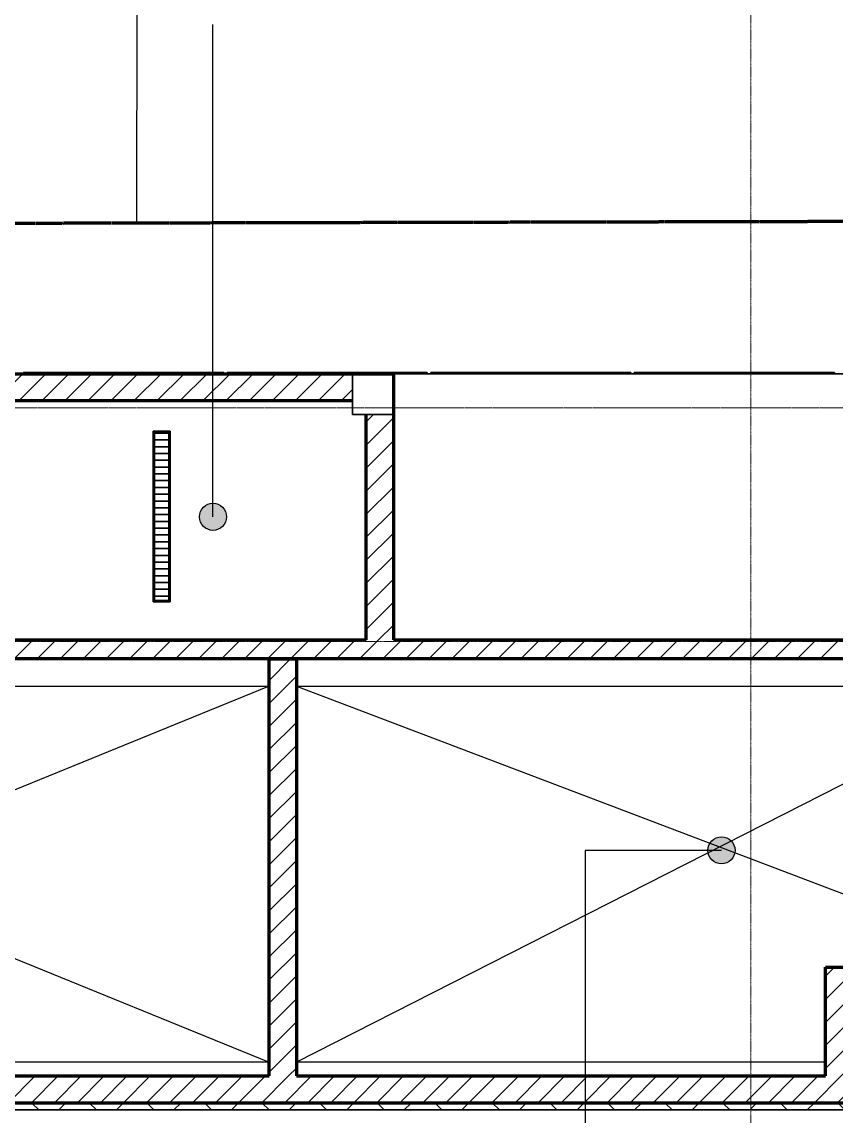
# Model space of a CAD drawing. Header units: millimetres. Extents: x -915437 to -840849, y -5243 to 29956.
# Drawn here: x -875455 to -869455, y 12756 to 20814 of the extents above; entities that cross this region are included whole.
import ezdxf

# ---------------------------------------------------------------- set-up
doc = ezdxf.new("R2010")
doc.units = ezdxf.units.MM
for name, pattern in [('DPA_Grid _ Level 100', [10, 5.5, -1.6, 1.3, -1.6]), ('DPA_Hidden 100', [7.2, 4.7, -2.5]), ('DPA_ROW', [32.5, 15, -2.5, 5, -2.5, 5, -2.5])]:
    doc.linetypes.add(name, pattern=pattern)
for name, color, linetype, lineweight in [('_ _ A-DETL-OPENING', 1, 'Continuous', 25), ('A-COLS-E', 1, 'Continuous', 35), ('A-DETL', 1, 'Continuous', 70), ('A-FLOR-E', 2, 'Continuous', 35), ('A-GLAZ-CURT', 2, 'Continuous', 9), ('A-MASS', 2, 'Continuous', 35), ('A-ROOM-IDEN', 3, 'Continuous', 25), ('A-WALL', 5, 'Continuous', 35), ('A-WALL-FNSH', 2, 'Continuous', 35), ('A-WALL-PATT', 1, 'Continuous', 35), ('C-PROP-LINE', 10, 'DPA_ROW', 100), ('E-LITE-EQPM', 2, 'Continuous', 35), ('S-GRID', 251, 'Continuous', 9), ('WALL-E', 2, 'Continuous', 35)]:
    doc.layers.add(name, color=color, linetype=linetype, lineweight=lineweight)
pattern_1 = [(45, (0, 0), (-84.852814, 84.852814), [])]

# ---------------------------------------------------------------- blocks, each defined once
blk = doc.blocks.new('DPA_Rectangular - 300 x 300 mm-15427754-4211-01 ENLARGED ENTRANCE 1 GROUND LEVEL - REFLECTED CEILING PLAN')
at = {"layer": 'A-COLS-E'}
for p, q in [((-150, -150), (-150, 150)), ((-150, 150), (150, 150)), ((150, 150), (150, -150)), ((150, -150), (-150, -150))]:
    blk.add_line(p, q, dxfattribs=at)
blk = doc.blocks.new('CP_Facade_FeaturePanel - FeaturePanel-V35-4211-01 ENLARGED ENTRANCE 1 GROUND LEVEL - REFLECTED CEILING PLAN')
at = {"layer": 'A-GLAZ-CURT'}
for p, q in [((-340, 50), (340, 50)), ((340, 50), (-340, 50)), ((-340, 0), (340, 0)), ((340, 0), (-340, 0)), ((-117.7, 50), (-280, 50)), ((-280, 50), (-117.7, 50)), ((-280, 50), (-141.8, 50)), ((-10, 50), (-280, 50)), ((-248.5, 50), (-280, 50)), ((-280, 50), (-248.5, 50)), ((-117.7, 0), (-280, 0)), ((-280, 0), (-117.7, 0)), ((-280, 0), (-10, 0)), ((-141.8, 0), (-280, 0)), ((-248.5, 0), (-280, 0)), ((-280, 0), (-248.5, 0)), ((-191, 50), (-209.8, 50)), ((-209.8, 0), (-191, 0)), ((-209.4, 50), (-144.6, 50)), ((-144.6, 0), (-209.4, 0)), ((-152.4, 50), (-191, 50)), ((-191, 0), (-152.4, 0)), ((-144.6, 50), (-159, 50)), ((-159, 50), (-90.7, 50)), ((-90.7, 0), (-159, 0)), ((-159, 0), (-144.6, 0)), ((-90.7, 50), (-151.5, 50)), ((-151.5, 0), (-90.7, 0)), ((-141.8, 50), (-10, 50)), ((-10, 0), (-141.8, 0)), ((0, 50), (-91.5, 50)), ((-91.5, 50), (0, 50)), ((0, 0), (-91.5, 0)), ((-91.5, 0), (0, 0)), ((-87.4, 50), (-91.2, 50)), ((-91.2, 50), (-68.1, 50)), ((-68.1, 0), (-91.2, 0)), ((-91.2, 0), (-87.4, 0)), ((0, 50), (-87.4, 50)), ((-87.4, 0), (0, 0)), ((-68.1, 50), (0, 50)), ((0, 0), (-68.1, 0)), ((87.4, 50), (0, 50)), ((0, 50), (68.1, 50)), ((91.5, 50), (0, 50)), ((0, 50), (91.5, 50)), ((68.1, 0), (0, 0)), ((0, 0), (87.4, 0)), ((91.5, 0), (0, 0)), ((0, 0), (91.5, 0)), ((280, 50), (10, 50)), ((10, 50), (141.8, 50)), ((141.8, 0), (10, 0)), ((10, 0), (280, 0)), ((68.1, 50), (91.2, 50)), ((91.2, 0), (68.1, 0)), ((91.2, 50), (87.4, 50)), ((87.4, 0), (91.2, 0)), ((191, 50), (90.7, 50)), ((90.7, 50), (159, 50)), ((159, 0), (90.7, 0)), ((90.7, 0), (191, 0)), ((117.7, 50), (280, 50)), ((280, 50), (117.7, 50)), ((117.7, 0), (280, 0)), ((280, 0), (117.7, 0)), ((141.8, 50), (280, 50)), ((280, 0), (141.8, 0)), ((144.6, 50), (209.4, 50)), ((159, 50), (144.6, 50)), ((144.6, 0), (159, 0)), ((209.4, 0), (144.6, 0)), ((209.8, 50), (191, 50)), ((191, 0), (209.8, 0)), ((248.5, 50), (280, 50)), ((280, 50), (248.5, 50)), ((248.5, 0), (280, 0)), ((280, 0), (248.5, 0))]:
    blk.add_line(p, q, dxfattribs=at)
blk = doc.blocks.new('CP_Facade_FeaturePanel - FeaturePanel-V36-4211-01 ENLARGED ENTRANCE 1 GROUND LEVEL - REFLECTED CEILING PLAN')
at = {"layer": 'A-GLAZ-CURT'}
for p, q in [((-340, 50), (340, 50)), ((340, 50), (-340, 50)), ((-340, 0), (340, 0)), ((340, 0), (-340, 0)), ((-117.7, 50), (-280, 50)), ((-280, 50), (-117.7, 50)), ((-280, 50), (-141.8, 50)), ((-10, 50), (-280, 50)), ((-248.5, 50), (-280, 50)), ((-280, 50), (-248.5, 50)), ((-117.7, 0), (-280, 0)), ((-280, 0), (-117.7, 0)), ((-280, 0), (-10, 0)), ((-141.8, 0), (-280, 0)), ((-248.5, 0), (-280, 0)), ((-280, 0), (-248.5, 0)), ((-191, 50), (-209.8, 50)), ((-209.8, 0), (-191, 0)), ((-209.4, 50), (-144.6, 50)), ((-144.6, 0), (-209.4, 0)), ((-172.1, 50), (-191, 50)), ((-191, 0), (-172.1, 0)), ((-90.7, 50), (-172, 50)), ((-172, 0), (-90.7, 0)), ((-144.6, 50), (-159, 50)), ((-159, 50), (-90.7, 50)), ((-90.7, 0), (-159, 0)), ((-159, 0), (-144.6, 0)), ((-141.8, 50), (-10, 50)), ((-10, 0), (-141.8, 0)), ((0, 50), (-91.5, 50)), ((-91.5, 50), (0, 50)), ((0, 0), (-91.5, 0)), ((-91.5, 0), (0, 0)), ((-87.4, 50), (-91.2, 50)), ((-91.2, 50), (-68.1, 50)), ((-68.1, 0), (-91.2, 0)), ((-91.2, 0), (-87.4, 0)), ((0, 50), (-87.4, 50)), ((-87.4, 0), (0, 0)), ((-68.1, 50), (0, 50)), ((0, 0), (-68.1, 0)), ((87.4, 50), (0, 50)), ((0, 50), (68.1, 50)), ((91.5, 50), (0, 50)), ((0, 50), (91.5, 50)), ((68.1, 0), (0, 0)), ((0, 0), (87.4, 0)), ((91.5, 0), (0, 0)), ((0, 0), (91.5, 0)), ((280, 50), (10, 50)), ((10, 50), (141.8, 50)), ((141.8, 0), (10, 0)), ((10, 0), (280, 0)), ((68.1, 50), (91.2, 50)), ((91.2, 0), (68.1, 0)), ((91.2, 50), (87.4, 50)), ((87.4, 0), (91.2, 0)), ((191, 50), (90.7, 50)), ((90.7, 50), (159, 50)), ((159, 0), (90.7, 0)), ((90.7, 0), (191, 0)), ((117.7, 50), (280, 50)), ((280, 50), (117.7, 50)), ((117.7, 0), (280, 0)), ((280, 0), (117.7, 0)), ((141.8, 50), (280, 50)), ((280, 0), (141.8, 0)), ((144.6, 50), (209.4, 50)), ((159, 50), (144.6, 50)), ((144.6, 0), (159, 0)), ((209.4, 0), (144.6, 0)), ((209.8, 50), (191, 50)), ((191, 0), (209.8, 0)), ((248.5, 50), (280, 50)), ((280, 50), (248.5, 50)), ((248.5, 0), (280, 0)), ((280, 0), (248.5, 0))]:
    blk.add_line(p, q, dxfattribs=at)
blk = doc.blocks.new('CP_Facade_FeaturePanel - FeaturePanel-V37-4211-01 ENLARGED ENTRANCE 1 GROUND LEVEL - REFLECTED CEILING PLAN')
at = {"layer": 'A-GLAZ-CURT'}
for p, q in [((-340, 50), (340, 50)), ((340, 50), (-340, 50)), ((-340, 0), (340, 0)), ((340, 0), (-340, 0)), ((-117.7, 50), (-280, 50)), ((-280, 50), (-117.7, 50)), ((-280, 50), (-141.8, 50)), ((-10, 50), (-280, 50)), ((-248.5, 50), (-280, 50)), ((-280, 50), (-248.5, 50)), ((-117.7, 0), (-280, 0)), ((-280, 0), (-117.7, 0)), ((-280, 0), (-10, 0)), ((-141.8, 0), (-280, 0)), ((-248.5, 0), (-280, 0)), ((-280, 0), (-248.5, 0)), ((-192.1, 50), (-209.8, 50)), ((-209.8, 0), (-192.1, 0)), ((-209.4, 50), (-144.6, 50)), ((-144.6, 0), (-209.4, 0)), ((-90.7, 50), (-191, 50)), ((-191, 0), (-90.7, 0)), ((-144.6, 50), (-159, 50)), ((-159, 50), (-90.7, 50)), ((-90.7, 0), (-159, 0)), ((-159, 0), (-144.6, 0)), ((-141.8, 50), (-10, 50)), ((-10, 0), (-141.8, 0)), ((0, 50), (-91.5, 50)), ((-91.5, 50), (0, 50)), ((0, 0), (-91.5, 0)), ((-91.5, 0), (0, 0)), ((-87.4, 50), (-91.2, 50)), ((-91.2, 50), (-68.1, 50)), ((-68.1, 0), (-91.2, 0)), ((-91.2, 0), (-87.4, 0)), ((0, 50), (-87.4, 50)), ((-87.4, 0), (0, 0)), ((-68.1, 50), (0, 50)), ((0, 0), (-68.1, 0)), ((87.4, 50), (0, 50)), ((0, 50), (68.1, 50)), ((91.5, 50), (0, 50)), ((0, 50), (91.5, 50)), ((68.1, 0), (0, 0)), ((0, 0), (87.4, 0)), ((91.5, 0), (0, 0)), ((0, 0), (91.5, 0)), ((280, 50), (10, 50)), ((10, 50), (141.8, 50)), ((141.8, 0), (10, 0)), ((10, 0), (280, 0)), ((68.1, 50), (91.2, 50)), ((91.2, 0), (68.1, 0)), ((91.2, 50), (87.4, 50)), ((87.4, 0), (91.2, 0)), ((191, 50), (90.7, 50)), ((90.7, 50), (159, 50)), ((159, 0), (90.7, 0)), ((90.7, 0), (191, 0)), ((117.7, 50), (280, 50)), ((280, 50), (117.7, 50)), ((117.7, 0), (280, 0)), ((280, 0), (117.7, 0)), ((141.8, 50), (280, 50)), ((280, 0), (141.8, 0)), ((144.6, 50), (209.4, 50)), ((159, 50), (144.6, 50)), ((144.6, 0), (159, 0)), ((209.4, 0), (144.6, 0)), ((209.8, 50), (191, 50)), ((191, 0), (209.8, 0)), ((248.5, 50), (280, 50)), ((280, 50), (248.5, 50)), ((248.5, 0), (280, 0)), ((280, 0), (248.5, 0))]:
    blk.add_line(p, q, dxfattribs=at)
blk = doc.blocks.new('CP_Facade_FeaturePanel - FeaturePanel-V31-4211-01 ENLARGED ENTRANCE 1 GROUND LEVEL - REFLECTED CEILING PLAN')
at = {"layer": 'A-GLAZ-CURT'}
for p, q in [((-340, 50), (340, 50)), ((340, 50), (-340, 50)), ((-340, 0), (340, 0)), ((340, 0), (-340, 0)), ((-117.7, 50), (-280, 50)), ((-280, 50), (-117.7, 50)), ((-280, 50), (-141.8, 50)), ((-10, 50), (-280, 50)), ((-248.5, 50), (-280, 50)), ((-280, 50), (-248.5, 50)), ((-117.7, 0), (-280, 0)), ((-280, 0), (-117.7, 0)), ((-280, 0), (-10, 0)), ((-141.8, 0), (-280, 0)), ((-248.5, 0), (-280, 0)), ((-280, 0), (-248.5, 0)), ((-191, 50), (-209.8, 50)), ((-209.8, 0), (-191, 0)), ((-209.4, 50), (-144.6, 50)), ((-144.6, 0), (-209.4, 0)), ((-90.7, 50), (-191, 50)), ((-191, 0), (-90.7, 0)), ((-144.6, 50), (-159, 50)), ((-159, 50), (-90.7, 50)), ((-90.7, 0), (-159, 0)), ((-159, 0), (-144.6, 0)), ((-141.8, 50), (-10, 50)), ((-10, 0), (-141.8, 0)), ((0, 50), (-91.5, 50)), ((-91.5, 50), (0, 50)), ((0, 0), (-91.5, 0)), ((-91.5, 0), (0, 0)), ((-87.4, 50), (-91.2, 50)), ((-91.2, 50), (-68.1, 50)), ((-68.1, 0), (-91.2, 0)), ((-91.2, 0), (-87.4, 0)), ((0, 50), (-87.4, 50)), ((-87.4, 0), (0, 0)), ((-68.1, 50), (0, 50)), ((0, 0), (-68.1, 0)), ((87.4, 50), (0, 50)), ((0, 50), (68.1, 50)), ((91.5, 50), (0, 50)), ((0, 50), (91.5, 50)), ((68.1, 0), (0, 0)), ((0, 0), (87.4, 0)), ((91.5, 0), (0, 0)), ((0, 0), (91.5, 0)), ((280, 50), (10, 50)), ((10, 50), (141.8, 50)), ((141.8, 0), (10, 0)), ((10, 0), (280, 0)), ((68.1, 50), (91.2, 50)), ((91.2, 0), (68.1, 0)), ((91.2, 50), (87.4, 50)), ((87.4, 0), (91.2, 0)), ((191, 50), (90.7, 50)), ((90.7, 50), (159, 50)), ((159, 0), (90.7, 0)), ((90.7, 0), (191, 0)), ((117.7, 50), (280, 50)), ((280, 50), (117.7, 50)), ((117.7, 0), (280, 0)), ((280, 0), (117.7, 0)), ((141.8, 50), (280, 50)), ((280, 0), (141.8, 0)), ((144.6, 50), (209.4, 50)), ((159, 50), (144.6, 50)), ((144.6, 0), (159, 0)), ((209.4, 0), (144.6, 0)), ((209.8, 50), (191, 50)), ((191, 0), (209.8, 0)), ((248.5, 50), (280, 50)), ((280, 50), (248.5, 50)), ((248.5, 0), (280, 0)), ((280, 0), (248.5, 0))]:
    blk.add_line(p, q, dxfattribs=at)
blk = doc.blocks.new('CP_Facade_FeaturePanel - FeaturePanel-V38-4211-01 ENLARGED ENTRANCE 1 GROUND LEVEL - REFLECTED CEILING PLAN')
at = {"layer": 'A-GLAZ-CURT'}
for p, q in [((-340, 50), (340, 50)), ((340, 50), (-340, 50)), ((-340, 0), (340, 0)), ((340, 0), (-340, 0)), ((-117.7, 50), (-280, 50)), ((-280, 50), (-117.7, 50)), ((-280, 50), (-141.8, 50)), ((-10, 50), (-280, 50)), ((-248.5, 50), (-280, 50)), ((-280, 50), (-248.5, 50)), ((-117.7, 0), (-280, 0)), ((-280, 0), (-117.7, 0)), ((-280, 0), (-10, 0)), ((-141.8, 0), (-280, 0)), ((-248.5, 0), (-280, 0)), ((-280, 0), (-248.5, 0)), ((-191, 50), (-209.8, 50)), ((-209.8, 0), (-191, 0)), ((-209.4, 50), (-144.6, 50)), ((-144.6, 0), (-209.4, 0)), ((-90.7, 50), (-189.9, 50)), ((-189.9, 0), (-90.7, 0)), ((-144.6, 50), (-159, 50)), ((-159, 50), (-90.7, 50)), ((-90.7, 0), (-159, 0)), ((-159, 0), (-144.6, 0)), ((-141.8, 50), (-10, 50)), ((-10, 0), (-141.8, 0)), ((-57.9, 50), (-91.5, 50)), ((-91.5, 50), (0, 50)), ((0, 0), (-91.5, 0)), ((-91.5, 0), (-57.9, 0)), ((-87.4, 50), (-91.2, 50)), ((-91.2, 50), (-68.1, 50)), ((-68.1, 0), (-91.2, 0)), ((-91.2, 0), (-87.4, 0)), ((0, 50), (-87.4, 50)), ((-87.4, 0), (0, 0)), ((-68.1, 50), (0, 50)), ((0, 0), (-68.1, 0)), ((0, 50), (-57.4, 50)), ((-57.4, 0), (0, 0)), ((87.4, 50), (0, 50)), ((0, 50), (68.1, 50)), ((91.5, 50), (0, 50)), ((0, 50), (74.3, 50)), ((68.1, 0), (0, 0)), ((0, 0), (87.4, 0)), ((74.3, 0), (0, 0)), ((0, 0), (91.5, 0)), ((280, 50), (10, 50)), ((10, 50), (141.8, 50)), ((141.8, 0), (10, 0)), ((10, 0), (280, 0)), ((68.1, 50), (91.2, 50)), ((91.2, 0), (68.1, 0)), ((74.7, 50), (91.5, 50)), ((91.5, 0), (74.7, 0)), ((91.2, 50), (87.4, 50)), ((87.4, 0), (91.2, 0)), ((191, 50), (90.7, 50)), ((90.7, 50), (159, 50)), ((159, 0), (90.7, 0)), ((90.7, 0), (191, 0)), ((117.7, 50), (280, 50)), ((280, 50), (117.7, 50)), ((117.7, 0), (280, 0)), ((280, 0), (117.7, 0)), ((141.8, 50), (280, 50)), ((280, 0), (141.8, 0)), ((144.6, 50), (209.4, 50)), ((159, 50), (144.6, 50)), ((144.6, 0), (159, 0)), ((209.4, 0), (144.6, 0)), ((206.4, 50), (191, 50)), ((191, 0), (206.4, 0)), ((209.8, 50), (206.4, 50)), ((206.4, 0), (209.8, 0)), ((248.5, 50), (280, 50)), ((280, 50), (248.5, 50)), ((248.5, 0), (280, 0)), ((280, 0), (248.5, 0))]:
    blk.add_line(p, q, dxfattribs=at)
blk = doc.blocks.new('CP_Facade_FeaturePanel - FeaturePanel-V39-4211-01 ENLARGED ENTRANCE 1 GROUND LEVEL - REFLECTED CEILING PLAN')
at = {"layer": 'A-GLAZ-CURT'}
for p, q in [((-340, 50), (340, 50)), ((340, 50), (-340, 50)), ((-340, 0), (340, 0)), ((340, 0), (-340, 0)), ((-117.7, 50), (-280, 50)), ((-280, 50), (-117.7, 50)), ((-280, 50), (-141.8, 50)), ((-10, 50), (-280, 50)), ((-248.5, 50), (-280, 50)), ((-280, 50), (-248.5, 50)), ((-117.7, 0), (-280, 0)), ((-280, 0), (-117.7, 0)), ((-280, 0), (-10, 0)), ((-141.8, 0), (-280, 0)), ((-248.5, 0), (-280, 0)), ((-280, 0), (-248.5, 0)), ((-191, 50), (-209.8, 50)), ((-209.8, 0), (-191, 0)), ((-209.4, 50), (-144.6, 50)), ((-144.6, 0), (-209.4, 0)), ((-90.7, 50), (-191, 50)), ((-191, 0), (-90.7, 0)), ((-144.6, 50), (-159, 50)), ((-159, 50), (-90.7, 50)), ((-90.7, 0), (-159, 0)), ((-159, 0), (-144.6, 0)), ((-141.8, 50), (-10, 50)), ((-10, 0), (-141.8, 0)), ((-77.8, 50), (-91.5, 50)), ((-91.5, 50), (0, 50)), ((0, 0), (-91.5, 0)), ((-91.5, 0), (-77.8, 0)), ((-87.4, 50), (-91.2, 50)), ((-91.2, 50), (-68.1, 50)), ((-68.1, 0), (-91.2, 0)), ((-91.2, 0), (-87.4, 0)), ((0, 50), (-87.4, 50)), ((-87.4, 0), (0, 0)), ((0, 50), (-76.5, 50)), ((-76.5, 0), (0, 0)), ((-68.1, 50), (0, 50)), ((0, 0), (-68.1, 0)), ((87.4, 50), (0, 50)), ((0, 50), (68.1, 50)), ((91.5, 50), (0, 50)), ((0, 50), (54.6, 50)), ((68.1, 0), (0, 0)), ((0, 0), (87.4, 0)), ((54.6, 0), (0, 0)), ((0, 0), (91.5, 0)), ((280, 50), (10, 50)), ((10, 50), (141.8, 50)), ((141.8, 0), (10, 0)), ((10, 0), (280, 0)), ((55.4, 50), (91.5, 50)), ((91.5, 0), (55.4, 0)), ((68.1, 50), (91.2, 50)), ((91.2, 0), (68.1, 0)), ((91.2, 50), (87.4, 50)), ((87.4, 0), (91.2, 0)), ((191, 50), (90.7, 50)), ((90.7, 50), (159, 50)), ((159, 0), (90.7, 0)), ((90.7, 0), (191, 0)), ((117.7, 50), (280, 50)), ((280, 50), (117.7, 50)), ((117.7, 0), (280, 0)), ((280, 0), (117.7, 0)), ((141.8, 50), (280, 50)), ((280, 0), (141.8, 0)), ((144.6, 50), (209.4, 50)), ((159, 50), (144.6, 50)), ((144.6, 0), (159, 0)), ((209.4, 0), (144.6, 0)), ((209.8, 50), (191, 50)), ((191, 0), (209.8, 0)), ((248.5, 50), (280, 50)), ((280, 50), (248.5, 50)), ((248.5, 0), (280, 0)), ((280, 0), (248.5, 0))]:
    blk.add_line(p, q, dxfattribs=at)
blk = doc.blocks.new('CP_Facade_FeaturePanel - FeaturePanel-V40-4211-01 ENLARGED ENTRANCE 1 GROUND LEVEL - REFLECTED CEILING PLAN')
at = {"layer": 'A-GLAZ-CURT'}
for p, q in [((-340, 50), (340, 50)), ((340, 50), (-340, 50)), ((-340, 0), (340, 0)), ((340, 0), (-340, 0)), ((-117.7, 50), (-280, 50)), ((-280, 50), (-117.7, 50)), ((-280, 50), (-141.8, 50)), ((-10, 50), (-280, 50)), ((-248.5, 50), (-280, 50)), ((-280, 50), (-248.5, 50)), ((-117.7, 0), (-280, 0)), ((-280, 0), (-117.7, 0)), ((-280, 0), (-10, 0)), ((-141.8, 0), (-280, 0)), ((-248.5, 0), (-280, 0)), ((-280, 0), (-248.5, 0)), ((-191, 50), (-209.8, 50)), ((-209.8, 0), (-191, 0)), ((-209.4, 50), (-144.6, 50)), ((-144.6, 0), (-209.4, 0)), ((-90.7, 50), (-191, 50)), ((-191, 0), (-90.7, 0)), ((-144.6, 50), (-159, 50)), ((-159, 50), (-90.7, 50)), ((-90.7, 0), (-159, 0)), ((-159, 0), (-144.6, 0)), ((-141.8, 50), (-10, 50)), ((-10, 0), (-141.8, 0)), ((0, 50), (-91.5, 50)), ((-91.5, 50), (0, 50)), ((0, 0), (-91.5, 0)), ((-91.5, 0), (0, 0)), ((-87.4, 50), (-91.2, 50)), ((-91.2, 50), (-68.1, 50)), ((-68.1, 0), (-91.2, 0)), ((-91.2, 0), (-87.4, 0)), ((0, 50), (-87.4, 50)), ((-87.4, 0), (0, 0)), ((-68.1, 50), (0, 50)), ((0, 0), (-68.1, 0)), ((87.4, 50), (0, 50)), ((0, 50), (34.9, 50)), ((91.5, 50), (0, 50)), ((0, 50), (91.5, 50)), ((34.9, 0), (0, 0)), ((0, 0), (87.4, 0)), ((91.5, 0), (0, 0)), ((0, 0), (91.5, 0)), ((280, 50), (10, 50)), ((10, 50), (141.8, 50)), ((141.8, 0), (10, 0)), ((10, 0), (280, 0)), ((35.4, 50), (68.1, 50)), ((68.1, 0), (35.4, 0)), ((68.1, 50), (91.2, 50)), ((91.2, 0), (68.1, 0)), ((91.2, 50), (87.4, 50)), ((87.4, 0), (91.2, 0)), ((191, 50), (90.7, 50)), ((90.7, 50), (159, 50)), ((159, 0), (90.7, 0)), ((90.7, 0), (191, 0)), ((117.7, 50), (280, 50)), ((280, 50), (117.7, 50)), ((117.7, 0), (280, 0)), ((280, 0), (117.7, 0)), ((141.8, 50), (280, 50)), ((280, 0), (141.8, 0)), ((144.6, 50), (209.4, 50)), ((159, 50), (144.6, 50)), ((144.6, 0), (159, 0)), ((209.4, 0), (144.6, 0)), ((209.8, 50), (191, 50)), ((191, 0), (209.8, 0)), ((248.5, 50), (280, 50)), ((280, 50), (248.5, 50)), ((248.5, 0), (280, 0)), ((280, 0), (248.5, 0))]:
    blk.add_line(p, q, dxfattribs=at)
blk = doc.blocks.new('CP_Facade_FeaturePanel - FeaturePanel-V41-4211-01 ENLARGED ENTRANCE 1 GROUND LEVEL - REFLECTED CEILING PLAN')
at = {"layer": 'A-GLAZ-CURT'}
for p, q in [((-340, 50), (340, 50)), ((340, 50), (-340, 50)), ((-340, 0), (340, 0)), ((340, 0), (-340, 0)), ((-117.7, 50), (-280, 50)), ((-280, 50), (-117.7, 50)), ((-280, 50), (-141.8, 50)), ((-10, 50), (-280, 50)), ((-248.8, 50), (-280, 50)), ((-280, 50), (-249, 50)), ((-117.7, 0), (-280, 0)), ((-280, 0), (-117.7, 0)), ((-280, 0), (-10, 0)), ((-141.8, 0), (-280, 0)), ((-249, 0), (-280, 0)), ((-280, 0), (-248.8, 0)), ((-248.5, 50), (-248.3, 50)), ((-248.3, 0), (-248.5, 0)), ((-191, 50), (-209.8, 50)), ((-209.8, 0), (-191, 0)), ((-209.4, 50), (-144.6, 50)), ((-144.6, 0), (-209.4, 0)), ((-90.7, 50), (-191, 50)), ((-191, 0), (-90.7, 0)), ((-144.6, 50), (-159, 50)), ((-159, 50), (-90.7, 50)), ((-90.7, 0), (-159, 0)), ((-159, 0), (-144.6, 0)), ((-141.8, 50), (-10, 50)), ((-10, 0), (-141.8, 0)), ((0, 50), (-91.5, 50)), ((-91.5, 50), (0, 50)), ((0, 0), (-91.5, 0)), ((-91.5, 0), (0, 0)), ((-87.4, 50), (-91.2, 50)), ((-91.2, 50), (-68.1, 50)), ((-68.1, 0), (-91.2, 0)), ((-91.2, 0), (-87.4, 0)), ((0, 50), (-87.4, 50)), ((-87.4, 0), (0, 0)), ((-68.1, 50), (0, 50)), ((0, 0), (-68.1, 0)), ((87.4, 50), (0, 50)), ((0, 50), (68.1, 50)), ((91.5, 50), (0, 50)), ((0, 50), (91.5, 50)), ((68.1, 0), (0, 0)), ((0, 0), (87.4, 0)), ((91.5, 0), (0, 0)), ((0, 0), (91.5, 0)), ((279.3, 50), (10, 50)), ((10, 50), (141.8, 50)), ((141.8, 0), (10, 0)), ((10, 0), (279.3, 0)), ((68.1, 50), (91.2, 50)), ((91.2, 0), (68.1, 0)), ((91.2, 50), (87.4, 50)), ((87.4, 0), (91.2, 0)), ((191, 50), (90.7, 50)), ((90.7, 50), (159, 50)), ((159, 0), (90.7, 0)), ((90.7, 0), (191, 0)), ((117.7, 50), (279.3, 50)), ((279.4, 50), (117.7, 50)), ((117.7, 0), (279.4, 0)), ((279.3, 0), (117.7, 0)), ((141.8, 50), (279.3, 50)), ((279.3, 0), (141.8, 0)), ((144.6, 50), (209.4, 50)), ((159, 50), (144.6, 50)), ((144.6, 0), (159, 0)), ((209.4, 0), (144.6, 0)), ((209.8, 50), (191, 50)), ((191, 0), (209.8, 0)), ((248.5, 50), (279.4, 50)), ((279.3, 50), (248.5, 50)), ((248.5, 0), (279.3, 0)), ((279.4, 0), (248.5, 0))]:
    blk.add_line(p, q, dxfattribs=at)
blk = doc.blocks.new('DPA_AR_LIGHTING_L4 - Standart-18567080-4211-01 ENLARGED ENTRANCE 1 GROUND LEVEL - REFLECTED CEILING PLAN')
at = {"layer": 'E-LITE-EQPM'}
for p, q in [((127.3, -170.9), (127.3, -45.9)), ((127.3, -45.9), (1384.3, -45.9)), ((1381.3, -48.9), (130.3, -48.9)), ((130.3, -48.9), (130.3, -167.9)), ((130.3, -167.9), (130.3, -48.9)), ((130.3, -48.9), (1381.3, -48.9)), ((1374.3, -55.9), (137.3, -55.9)), ((137.3, -160.9), (137.3, -55.9)), ((142.3, -55.9), (142.3, -160.9)), ((192.3, -55.9), (192.3, -160.9)), ((242.3, -55.9), (242.3, -160.9)), ((292.3, -55.9), (292.3, -160.9)), ((342.3, -55.9), (342.3, -160.9)), ((392.3, -55.9), (392.3, -160.9)), ((442.3, -55.9), (442.3, -160.9)), ((492.3, -55.9), (492.3, -160.9)), ((542.3, -55.9), (542.3, -160.9)), ((592.3, -55.9), (592.3, -160.9)), ((642.3, -55.9), (642.3, -160.9)), ((692.3, -55.9), (692.3, -160.9)), ((742.3, -55.9), (742.3, -160.9)), ((792.3, -55.9), (792.3, -160.9)), ((842.3, -55.9), (842.3, -160.9)), ((892.3, -55.9), (892.3, -160.9)), ((942.3, -55.9), (942.3, -160.9)), ((992.3, -55.9), (992.3, -160.9)), ((1042.3, -55.9), (1374.3, -55.9)), ((1042.3, -55.9), (1042.3, -160.9)), ((1092.3, -55.9), (1092.3, -160.9)), ((1142.3, -55.9), (1142.3, -160.9)), ((1192.3, -55.9), (1192.3, -160.9)), ((1242.3, -55.9), (1242.3, -160.9)), ((1292.3, -55.9), (1292.3, -160.9)), ((1342.3, -55.9), (1342.3, -160.9)), ((1374.3, -55.9), (1374.3, -160.9)), ((1381.3, -167.9), (1381.3, -48.9)), ((1381.3, -48.9), (1381.3, -167.9)), ((1384.3, -45.9), (1384.3, -170.9)), ((1374.3, -160.9), (137.3, -160.9)), ((1384.3, -170.9), (127.3, -170.9)), ((130.3, -167.9), (1381.3, -167.9)), ((1381.3, -167.9), (130.3, -167.9))]:
    blk.add_line(p, q, dxfattribs=at)
blk = doc.blocks.new('Family - ___-5116072-4211-01 ENLARGED ENTRANCE 1 GROUND LEVEL - REFLECTED CEILING PLAN')
at = {"layer": 'C-PROP-LINE'}
blk.add_line((-846883.3, 19393.4), (-877522.2, 19324.9), dxfattribs=at)

msp = doc.modelspace()

# ---------------------------------------------------------------- hatches: boundary and pattern name
at = {"layer": 'A-ROOM-IDEN'}
h = msp.add_hatch(color=256, dxfattribs=at)
edge = h.paths.add_edge_path()
edge.add_arc((-874046.7, 17169.2), 100, 0, 360)
h = msp.add_hatch(color=256, dxfattribs=at)
edge = h.paths.add_edge_path()
edge.add_arc((-870299.7, 14712.9), 100, 0, 360)
at = {"layer": 'A-WALL-PATT', "lineweight": 9}
h = msp.add_hatch(dxfattribs=at)
h.set_pattern_fill('FP_1', color=256, style=0, pattern_type=2)
h.set_pattern_definition(pattern_1)
h.paths.add_polyline_path([(-873363.2, 18022), (-873017.6, 18022), (-873017.6, 18222), (-880917.4, 18222), (-880917.4, 18022), (-873891.5, 18022)])
h = msp.add_hatch(dxfattribs=at)
h.set_pattern_fill('FP_1', color=256, style=0, pattern_type=2)
h.set_pattern_definition(pattern_1)
h.paths.add_polyline_path([(-872717.6, 16262), (-872717.6, 17922), (-872917.6, 17922), (-872917.6, 16262)])
h = msp.add_hatch(dxfattribs=at)
h.set_pattern_fill('FP_1', color=256, style=0, pattern_type=2)
h.set_pattern_definition(pattern_1)
h.paths.add_polyline_path([(-866507.4, 16122), (-866507.4, 16262), (-885567.4, 16262), (-885567.4, 16122), (-866632.4, 16122)])
h = msp.add_hatch(dxfattribs=at)
h.set_pattern_fill('FP_1', color=256, style=0, pattern_type=2)
h.set_pattern_definition(pattern_1)
h.paths.add_polyline_path([(-873432.4, 13052), (-873432.4, 16122), (-873632.4, 16122), (-873632.4, 13052)])
h = msp.add_hatch(dxfattribs=at)
h.set_pattern_fill('FP_1', color=256, style=0, pattern_type=2)
h.set_pattern_definition(pattern_1)
h.paths.add_polyline_path([(-867532.4, 13652), (-867532.4, 13852), (-869532.4, 13852), (-869532.4, 13652), (-868332.4, 13652)])
h = msp.add_hatch(dxfattribs=at)
h.set_pattern_fill('FP_1', color=256, style=0, pattern_type=2)
h.set_pattern_definition(pattern_1)
h.paths.add_polyline_path([(-869332.4, 13052), (-869332.4, 13652), (-869532.4, 13652), (-869532.4, 13052)])
h = msp.add_hatch(dxfattribs=at)
h.set_pattern_fill('FP_1', color=256, style=0, pattern_type=2)
h.set_pattern_definition(pattern_1)
h.paths.add_polyline_path([(-866632.4, 12852), (-866632.4, 13052), (-885282.4, 13052), (-885282.4, 12852), (-866760, 12852)])
h = msp.add_hatch(dxfattribs=at)
h.set_pattern_fill('FP_4', color=256, style=0, pattern_type=2)
h.set_pattern_definition([(45, (0, 0), (-212.13203, 212.13203), []), (135, (0, 0), (-212.13203, -212.13203), [])])
h.paths.add_polyline_path([(-867156.2, 12802), (-867132.4, 12802), (-867132.4, 12852), (-879612.4, 12852), (-879612.4, 12802), (-867288.3, 12802)])

# ---------------------------------------------------------------- linework, layer by layer
at = {"layer": '_ _ A-DETL-OPENING'}
for p, q in [((-880432.4, 15922), (-873632.4, 15922)), ((-873632.4, 15922), (-880432.4, 13152)), ((-880432.4, 15922), (-873632.4, 13152)), ((-873632.4, 15922), (-873632.4, 13152)), ((-873432.4, 13152), (-873432.4, 15922)), ((-873432.4, 15922), (-867982.4, 15922)), ((-867982.4, 15922), (-873432.4, 13152)), ((-873432.4, 15922), (-867982.4, 13852)), ((-873632.4, 13152), (-880432.4, 13152)), ((-869532.4, 13152), (-873432.4, 13152))]:
    msp.add_line(p, q, dxfattribs=at)
at = {"layer": 'A-DETL', "linetype": 'DPA_Hidden 100', "lineweight": 9}
msp.add_line((-847407.4, 17972), (-896525.4, 17972), dxfattribs=at)
at = {"layer": 'A-FLOR-E'}
for p, q in [((-885567.4, 18222), (-867057.4, 18222)), ((-867057.4, 18222), (-885567.4, 18222)), ((-866632.4, 12852), (-885282.4, 12852))]:
    msp.add_line(p, q, dxfattribs=at)
at = {"layer": 'A-MASS', "lineweight": 25}
for p, q in [((-874607.6, 19331.4), (-874599, 24694.6)), ((-850359.9, 19385.6), (-874607.6, 19331.4))]:
    msp.add_line(p, q, dxfattribs=at)
at = {"layer": 'A-ROOM-IDEN'}
for p, q in [((-874046.7, 17169.2), (-874046.7, 20793.8)), ((-871305, 14712.9), (-871305, 3120.3)), ((-870299.7, 14712.9), (-871305, 14712.9))]:
    msp.add_line(p, q, dxfattribs=at)
for centre in [(-874046.7, 17169.2), (-870299.7, 14712.9)]:
    msp.add_circle(centre, 100, dxfattribs=at)
at = {"layer": 'A-WALL', "color": 7, "lineweight": 70}
for p, q in [((-880917.4, 18222), (-872717.6, 18222)), ((-872717.6, 18222), (-872717.6, 18022)), ((-873017.6, 18022), (-880432.4, 18022)), ((-872717.6, 18022), (-872717.6, 16262)), ((-872917.6, 16262), (-872917.6, 17922)), ((-880432.4, 16262), (-872917.6, 16262)), ((-872717.6, 16262), (-866632.4, 16262)), ((-866632.4, 16122), (-880432.4, 16122)), ((-873632.4, 13052), (-873632.4, 16122)), ((-873632.4, 16122), (-873432.4, 16122)), ((-873432.4, 16122), (-873432.4, 13052)), ((-869532.4, 13652), (-869532.4, 13852)), ((-869532.4, 13852), (-867532.4, 13852)), ((-869532.4, 13052), (-869532.4, 13652)), ((-880432.4, 13052), (-873632.4, 13052)), ((-873432.4, 13052), (-869532.4, 13052)), ((-866632.4, 12852), (-885282.4, 12852))]:
    msp.add_line(p, q, dxfattribs=at)
at = {"layer": 'A-WALL-FNSH', "color": 250}
for p, q in [((-879612.4, 12852), (-867132.4, 12852)), ((-867132.4, 12802), (-879612.4, 12802))]:
    msp.add_line(p, q, dxfattribs=at)
at = {"layer": 'S-GRID', "linetype": 'DPA_Grid _ Level 100'}
for p, q in [((-870082.4, -5243.1), (-870082.4, 26301)), ((-841739.4, 16252), (-911783.9, 16252))]:
    msp.add_line(p, q, dxfattribs=at)
at = {"layer": 'WALL-E'}
for p, q in [((-885767.4, 18222), (-867057.4, 18222)), ((-867057.4, 18222), (-885567.4, 18222)), ((-873967.4, 18232), (-875442.4, 18232)), ((-875442.4, 18232), (-873967.4, 18232)), ((-875442.4, 18222), (-875442.4, 18232)), ((-875442.4, 18232), (-875442.4, 18222)), ((-873967.4, 18222), (-875442.4, 18222)), ((-875442.4, 18222), (-873967.4, 18222)), ((-873967.4, 18232), (-873967.4, 18222)), ((-873967.4, 18222), (-873967.4, 18232)), ((-872467.4, 18232), (-873942.4, 18232)), ((-873942.4, 18232), (-872467.4, 18232)), ((-873942.4, 18222), (-873942.4, 18232)), ((-873942.4, 18232), (-873942.4, 18222)), ((-872467.4, 18222), (-873942.4, 18222)), ((-873942.4, 18222), (-872467.4, 18222)), ((-872467.4, 18232), (-872467.4, 18222)), ((-872467.4, 18222), (-872467.4, 18232)), ((-870967.4, 18232), (-872442.4, 18232)), ((-872442.4, 18232), (-870967.4, 18232)), ((-872442.4, 18222), (-872442.4, 18232)), ((-872442.4, 18232), (-872442.4, 18222)), ((-870967.4, 18222), (-872442.4, 18222)), ((-872442.4, 18222), (-870967.4, 18222)), ((-870967.4, 18232), (-870967.4, 18222)), ((-870967.4, 18222), (-870967.4, 18232)), ((-869467.4, 18232), (-870942.4, 18232)), ((-870942.4, 18232), (-869467.4, 18232)), ((-870942.4, 18222), (-870942.4, 18232)), ((-870942.4, 18232), (-870942.4, 18222)), ((-869467.4, 18222), (-870942.4, 18222)), ((-870942.4, 18222), (-869467.4, 18222)), ((-869467.4, 18232), (-869467.4, 18222)), ((-869467.4, 18222), (-869467.4, 18232)), ((-866632.4, 12852), (-885282.4, 12852)), ((-866632.4, 12852), (-881717.4, 12852)), ((-881717.4, 12852), (-866632.4, 12852)), ((-872647.4, 12852), (-875367.4, 12852)), ((-875367.4, 12852), (-872647.4, 12852)), ((-869647.4, 12852), (-872367.4, 12852)), ((-872367.4, 12852), (-869647.4, 12852)), ((-869532.4, 12852), (-867432.4, 12852)), ((-867432.4, 12852), (-869532.4, 12852))]:
    msp.add_line(p, q, dxfattribs=at)

# ---------------------------------------------------------------- block references
at = {"layer": 'A-COLS-E'}
msp.add_blockref('DPA_Rectangular - 300 x 300 mm-15427754-4211-01 ENLARGED ENTRANCE 1 GROUND LEVEL - REFLECTED CEILING PLAN', (-872867.6, 18072), dxfattribs=at)
at = {"layer": 'A-GLAZ-CURT', "rotation": 180}
for name, p in [('CP_Facade_FeaturePanel - FeaturePanel-V31-4211-01 ENLARGED ENTRANCE 1 GROUND LEVEL - REFLECTED CEILING PLAN', (-875027.4, 12852)), ('CP_Facade_FeaturePanel - FeaturePanel-V37-4211-01 ENLARGED ENTRANCE 1 GROUND LEVEL - REFLECTED CEILING PLAN', (-874347.4, 12852)), ('CP_Facade_FeaturePanel - FeaturePanel-V36-4211-01 ENLARGED ENTRANCE 1 GROUND LEVEL - REFLECTED CEILING PLAN', (-873667.4, 12852)), ('CP_Facade_FeaturePanel - FeaturePanel-V35-4211-01 ENLARGED ENTRANCE 1 GROUND LEVEL - REFLECTED CEILING PLAN', (-872987.4, 12852)), ('CP_Facade_FeaturePanel - FeaturePanel-V41-4211-01 ENLARGED ENTRANCE 1 GROUND LEVEL - REFLECTED CEILING PLAN', (-872027.4, 12852)), ('CP_Facade_FeaturePanel - FeaturePanel-V40-4211-01 ENLARGED ENTRANCE 1 GROUND LEVEL - REFLECTED CEILING PLAN', (-871347.4, 12852)), ('CP_Facade_FeaturePanel - FeaturePanel-V39-4211-01 ENLARGED ENTRANCE 1 GROUND LEVEL - REFLECTED CEILING PLAN', (-870667.4, 12852)), ('CP_Facade_FeaturePanel - FeaturePanel-V38-4211-01 ENLARGED ENTRANCE 1 GROUND LEVEL - REFLECTED CEILING PLAN', (-869987.4, 12852))]:
    msp.add_blockref(name, p, dxfattribs=at)
at = {"layer": 'C-PROP-LINE'}
msp.add_blockref('Family - ___-5116072-4211-01 ENLARGED ENTRANCE 1 GROUND LEVEL - REFLECTED CEILING PLAN', (0, 0), dxfattribs=at)
at = {"layer": 'E-LITE-EQPM', "extrusion": (0, 0, -1), "rotation": 270}
msp.add_blockref('DPA_AR_LIGHTING_L4 - Standart-18567080-4211-01 ENLARGED ENTRANCE 1 GROUND LEVEL - REFLECTED CEILING PLAN', (874533.3, 17927.6), dxfattribs=at)

doc.saveas('drawing.dxf')
